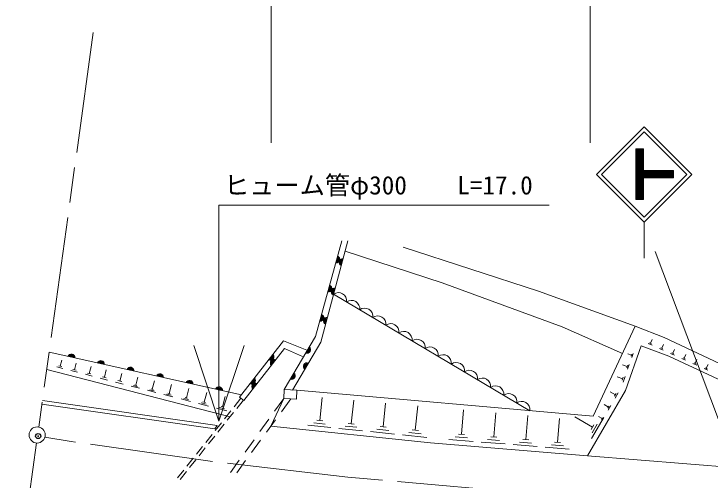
# Model space of a CAD drawing. Units: millimetres, scale not verified. Extents: x 40000 to 680000, y 20000 to 380000.
# Drawn here: x 75952 to 144993, y 294327 to 340530 of the extents above; entities that cross this region are included whole.
import ezdxf
from ezdxf.enums import TextEntityAlignment as Align

# ---------------------------------------------------------------- set-up
doc = ezdxf.new("R2010")
doc.units = ezdxf.units.MM
doc.header["$LTSCALE"] = 1000
doc.header["$PDMODE"] = 32
doc.header["$PDSIZE"] = 500
doc.linetypes.add('CHAIN', pattern=[18.5, 12, -1.5, 3.5, -1.5])
for name, color, linetype, lineweight in [('M-BGD', 7, 'Continuous', 13), ('M-BMK', 2, 'CHAIN', 13), ('M-BMK-SRVR', 3, 'Continuous', 13), ('M-STR-HTXT', 7, 'Continuous', 13), ('M-STR-STRC', 7, 'Continuous', 13)]:
    doc.layers.add(name, color=color, linetype=linetype, lineweight=lineweight)
doc.layers.add('M-OTRS', color=6, linetype='Continuous')
doc.styles.add('ＭＳ ゴシック', font='')
doc.styles.get('ＭＳ ゴシック').set_extended_font_data('MS Gothic')

msp = doc.modelspace()

# ---------------------------------------------------------------- linework, layer by layer
at = {"layer": 'M-BGD'}
for p, q in [((127124, 301199), (107648, 312751)), ((139182, 307843), (138990, 307929)), ((139086, 307886), (139258, 308271)), ((139235, 307704), (138851, 307876)), ((140346, 307207), (139964, 307378)), ((140293, 307345), (140102, 307431)), ((140198, 307388), (140368, 307770)), ((141307, 306891), (141477, 307270)), ((98510, 302768), (79444, 307010)), ((137209, 306709), (136829, 306844)), ((137242, 306804), (137175, 306614)), ((137371, 306865), (137236, 306486)), ((141454, 306711), (141075, 306881)), ((141402, 306848), (141212, 306933)), ((142414, 306395), (142583, 306772)), ((80549, 305614), (80705, 306218)), ((81968, 305258), (82134, 305900)), ((142561, 306216), (142184, 306385)), ((142509, 306352), (142320, 306437)), ((143665, 305722), (143290, 305890)), ((143613, 305858), (143426, 305941)), ((143519, 305900), (143687, 306275)), ((79206, 305283), (97388, 300595)), ((80812, 305385), (80208, 305541)), ((80700, 305575), (80398, 305653)), ((82248, 305015), (81606, 305180)), ((82129, 305217), (81808, 305299)), ((83426, 304892), (83602, 305573)), ((84924, 304517), (85110, 305238)), ((136785, 305583), (136318, 305749)), ((136827, 305700), (136744, 305467)), ((136985, 305775), (136819, 305309)), ((144767, 305229), (144394, 305396)), ((144715, 305364), (144529, 305447)), ((144622, 305405), (144789, 305778)), ((83723, 304635), (83042, 304810)), ((83596, 304849), (83256, 304936)), ((85104, 304470), (84744, 304563)), ((86463, 304131), (86659, 304893)), ((88044, 303735), (88252, 304538)), ((136329, 304371), (135768, 304569)), ((136379, 304511), (136280, 304231)), ((136569, 304602), (136370, 304041)), ((85238, 304244), (84517, 304430)), ((86795, 303842), (86033, 304039)), ((86654, 304082), (86273, 304180)), ((89669, 303327), (89887, 304174)), ((91338, 302909), (91568, 303800)), ((88394, 303430), (87591, 303637)), ((88219, 303582), (87817, 303686)), ((88145, 303709), (87944, 303760)), ((90038, 303006), (89191, 303225)), ((89854, 303167), (89430, 303276)), ((89775, 303300), (89563, 303355)), ((93053, 302479), (93295, 303416)), ((91727, 302571), (90835, 302801)), ((91533, 302740), (91087, 302855)), ((91450, 302880), (91227, 302937)), ((93258, 302301), (92789, 302422)), ((93171, 302448), (92936, 302509)), ((94816, 302037), (95069, 303021)), ((96626, 301583), (96892, 302616)), ((97786, 301574), (98468, 302429)), ((98768, 302210), (98327, 302532)), ((102710, 302411), (101415, 299655)), ((101811, 301162), (102710, 302411)), ((106290, 300226), (106528, 302505)), ((135602, 302781), (135077, 303087)), ((135678, 302912), (135525, 302650)), ((135886, 302967), (135580, 302442)), ((93462, 302123), (92524, 302365)), ((95244, 301664), (94260, 301918)), ((95030, 301850), (94538, 301977)), ((94939, 302005), (94693, 302069)), ((98050, 301424), (98710, 302252)), ((103407, 302378), (102476, 301106)), ((109406, 299912), (109648, 302231)), ((112563, 299594), (112809, 301954)), ((134915, 301552), (134480, 301806)), ((97076, 301192), (96043, 301458)), ((96851, 301387), (96335, 301520)), ((96755, 301550), (96497, 301616)), ((96851, 300402), (97474, 301183)), ((97115, 300252), (97738, 301034)), ((115761, 299272), (116011, 301673)), ((120345, 298864), (120541, 301275)), ((134978, 301661), (134852, 301444)), ((135151, 301707), (134897, 301271)), ((100350, 299134), (101226, 300351)), ((123537, 298599), (123732, 300995)), ((126714, 298336), (126908, 300716)), ((129875, 298075), (130068, 300439)), ((133321, 299574), (131571, 300595)), ((134279, 300414), (133926, 300620)), ((134330, 300502), (134227, 300326)), ((134470, 300539), (134264, 300186)), ((95915, 299229), (96539, 300011)), ((96179, 299079), (96803, 299861)), ((101886, 300298), (101000, 299088)), ((107371, 299538), (105092, 299775)), ((106831, 299882), (105691, 300001)), ((106575, 300197), (106006, 300256)), ((109956, 299562), (108796, 299683)), ((109696, 299882), (109116, 299942)), ((133449, 299793), (133193, 299355)), ((134269, 300194), (133248, 298444)), ((133795, 299884), (133285, 299009)), ((110506, 299212), (108186, 299453)), ((113682, 298881), (111322, 299127)), ((113122, 299238), (111942, 299360)), ((112858, 299563), (112268, 299625)), ((116330, 298909), (115129, 299034)), ((116061, 299241), (115461, 299303)), ((94980, 298056), (95603, 298838)), ((95244, 297907), (95868, 298688)), ((98889, 297105), (99765, 298322)), ((100410, 298281), (99524, 297070)), ((116899, 298547), (114498, 298796)), ((121501, 298162), (119090, 298359)), ((120923, 298513), (119717, 298611)), ((120646, 298839), (120043, 298888)), ((124112, 298251), (122914, 298349)), ((123837, 298575), (123238, 298624)), ((127011, 298312), (126416, 298361)), ((94044, 296884), (94668, 297666)), ((124686, 297903), (122290, 298098)), ((127855, 297644), (125475, 297838)), ((127285, 297990), (126095, 298087)), ((131009, 297387), (128645, 297580)), ((130442, 297731), (129260, 297827)), ((130170, 298051), (129579, 298099)), ((94308, 296734), (94932, 297516)), ((93109, 295711), (93732, 296493)), ((93373, 295562), (93997, 296343)), ((97427, 295077), (98304, 296294)), ((98934, 296263), (98048, 295052)), ((92173, 294539), (92797, 295320)), ((92438, 294389), (93061, 295171))]:
    msp.add_line(p, q, dxfattribs=at)
for points in [[(102752, 303288), (105868, 308572), (108467, 318042)], [(109062, 318043), (106378, 308000), (103577, 303248)], [(136293, 306871), (130325, 309503), (118426, 313866), (108790, 317028)], [(114569, 317414), (127982, 313058), (137558, 309585)], [(104024, 303227), (133391, 300649), (137558, 309585), (140448, 308465), (149812, 304063), (152474, 302751), (153666, 301798), (157778, 295544)], [(98327, 302532), (102693, 308134), (104994, 307211)], [(104577, 306567), (102783, 307361), (98768, 302210)], [(101415, 299655), (117255, 298007), (132832, 296737), (136606, 303211), (138173, 307632), (140887, 306597), (151617, 301615), (153846, 299352), (156379, 295491)], [(78779, 302198), (96119, 299721), (95893, 299414), (78733, 301864)], [(157778, 295544), (156300, 295488), (147616, 295549), (132832, 296737)]]:
    msp.add_lwpolyline(points, dxfattribs=at)
msp.add_lwpolyline([(102710, 302411), (103982, 302350), (104024, 303227), (102752, 303288)], close=True, dxfattribs=at)
for centre, radius, start, end in [((107909, 316214), 354, 263.4485, 65.85368), ((107909, 316214), 283, 265.67254, 63.62964), ((107909, 316214), 212, 269.41886, 59.88331), ((107909, 316214), 142, 277.13059, 52.17158), ((107909, 316214), 100, 287.44826, 41.85392), ((108547, 315906), 354, 83.83807, 246.24325), ((108547, 315906), 283, 86.06211, 244.01921), ((108547, 315906), 212, 89.80844, 240.27289), ((108547, 315906), 142, 97.52017, 232.56116), ((108547, 315906), 100, 107.83783, 222.2435), ((107115, 313321), 354, 263.4485, 65.85368), ((107115, 313321), 283, 265.67254, 63.62964), ((107115, 313321), 212, 269.41886, 59.88331), ((107115, 313321), 142, 277.13059, 52.17158), ((107115, 313321), 100, 287.44826, 41.85392), ((107772, 313007), 354, 83.83807, 246.24325), ((107772, 313007), 283, 86.06211, 244.01921), ((107772, 313007), 212, 89.80844, 240.27289), ((107772, 313007), 142, 97.52017, 232.56116), ((108134, 312091), 820, 352.28393, 126.36787), ((107772, 313007), 100, 107.83783, 222.2435), ((109432, 311321), 820, 352.28393, 126.36787), ((106321, 310428), 354, 263.4485, 65.85368), ((110731, 310551), 820, 352.28393, 126.36787), ((106321, 310428), 283, 265.67254, 63.62964), ((106321, 310428), 212, 269.41886, 59.88331), ((106321, 310428), 142, 277.13059, 52.17158), ((106321, 310428), 100, 287.44826, 41.85392), ((106998, 310109), 354, 83.83807, 246.24325), ((106998, 310109), 283, 86.06211, 244.01921), ((106998, 310109), 212, 89.80844, 240.27289), ((106998, 310109), 142, 97.52017, 232.56116), ((106998, 310109), 100, 107.83783, 222.2435), ((112029, 309781), 820, 352.28393, 126.36787), ((113327, 309011), 820, 352.28393, 126.36787), ((114626, 308240), 820, 352.28393, 126.36787), ((115924, 307470), 820, 352.28393, 126.36787), ((105025, 307249), 354, 248.27225, 50.67743), ((105025, 307249), 283, 250.49629, 48.45339), ((105025, 307249), 212, 254.24261, 44.70706), ((105025, 307249), 142, 261.95434, 36.99533), ((105025, 307249), 100, 272.272, 26.67767), ((117223, 306700), 820, 352.28393, 126.36787), ((81645, 306465), 354, 356.25189, 158.65707), ((81645, 306465), 283, 358.47593, 156.43303), ((81645, 306465), 212, 2.22226, 152.68671), ((81645, 306465), 142, 9.93399, 144.97498), ((81645, 306465), 100, 20.25165, 134.65731), ((101389, 306550), 354, 240.86762, 43.2728), ((101389, 306550), 283, 243.09166, 41.04876), ((101389, 306550), 212, 246.83798, 37.30243), ((101389, 306550), 142, 254.54971, 29.5907), ((101389, 306550), 100, 264.86737, 19.27304), ((118521, 305930), 820, 352.28393, 126.36787), ((84573, 305814), 354, 356.25189, 158.65707), ((84573, 305814), 283, 358.47593, 156.43303), ((84573, 305814), 212, 2.22226, 152.68671), ((84573, 305814), 142, 9.93399, 144.97498), ((84573, 305814), 100, 20.25165, 134.65731), ((101740, 305935), 354, 60.86762, 223.2728), ((101740, 305935), 283, 63.09166, 221.04876), ((101740, 305935), 212, 66.83798, 217.30243), ((101740, 305935), 142, 74.54971, 209.5907), ((101740, 305935), 100, 84.86737, 199.27304), ((105024, 305596), 354, 68.27225, 230.67743), ((105024, 305596), 283, 70.49629, 228.45339), ((119819, 305160), 820, 352.28393, 126.36787), ((87501, 305162), 354, 356.25189, 158.65707), ((87501, 305162), 283, 358.47593, 156.43303), ((87501, 305162), 212, 2.22226, 152.68671), ((87501, 305162), 142, 9.93399, 144.97498), ((87501, 305162), 100, 20.25165, 134.65731), ((105024, 305596), 212, 74.24261, 224.70706), ((105024, 305596), 142, 81.95434, 216.99533), ((105024, 305596), 100, 92.272, 206.67767), ((121118, 304390), 820, 352.28393, 126.36787), ((90430, 304510), 354, 356.25189, 158.65707), ((90430, 304510), 283, 358.47593, 156.43303), ((90430, 304510), 212, 2.22226, 152.68671), ((90430, 304510), 142, 9.93399, 144.97498), ((90430, 304510), 100, 20.25165, 134.65731), ((103501, 304665), 354, 248.27225, 50.67743), ((103501, 304665), 283, 250.49629, 48.45339), ((103501, 304665), 212, 254.24261, 44.70706), ((103501, 304665), 142, 261.95434, 36.99533), ((103501, 304665), 100, 272.272, 26.67767), ((93358, 303859), 354, 356.25189, 158.65707), ((93358, 303859), 283, 358.47593, 156.43303), ((93358, 303859), 212, 2.22226, 152.68671), ((93358, 303859), 142, 9.93399, 144.97498), ((93358, 303859), 100, 20.25165, 134.65731), ((99545, 304183), 354, 240.86762, 43.2728), ((99545, 304183), 283, 243.09166, 41.04876), ((99545, 304183), 212, 246.83798, 37.30243), ((99545, 304183), 142, 254.54971, 29.5907), ((99545, 304183), 100, 264.86737, 19.27304), ((99896, 303569), 354, 60.86762, 223.2728), ((99896, 303569), 283, 63.09166, 221.04876), ((122416, 303619), 820, 352.28393, 126.36787), ((96286, 303207), 354, 356.25189, 158.65707), ((96286, 303207), 283, 358.47593, 156.43303), ((96286, 303207), 212, 2.22226, 152.68671), ((96286, 303207), 142, 9.93399, 144.97498), ((96286, 303207), 100, 20.25165, 134.65731), ((99896, 303569), 212, 66.83798, 217.30243), ((99896, 303569), 142, 74.54971, 209.5907), ((99896, 303569), 100, 84.86737, 199.27304), ((123715, 302849), 820, 352.28393, 126.36787), ((125013, 302079), 820, 352.28393, 126.36787), ((126311, 301309), 820, 352.28393, 126.36787)]:
    msp.add_arc(centre, radius, start, end, dxfattribs=at)
at = {"layer": 'M-BMK'}
for p, q in [((83821, 338687), (78418, 299584)), ((78200, 298003), (70958, 245591))]:
    msp.add_line(p, q, dxfattribs=at)
msp.add_lwpolyline([(177266, 290565), (167173, 290825), (152564, 291413), (138629, 292175), (125944, 293137), (109059, 294600), (95424, 296187), (81639, 298149), (79018, 298564)], dxfattribs=at)
at = {"layer": 'M-BMK-SRVR'}
msp.add_circle((78254, 298801), 800, dxfattribs=at)
at = {"layer": 'M-OTRS'}
msp.add_point((78358, 298689), dxfattribs=at)
at = {"layer": 'M-STR-HTXT'}
for p, q in [((101466, 327741), (101466, 342253)), ((133100, 327741), (133100, 342253)), ((96288, 300157), (96288, 321584)), ((96288, 321584), (129038, 321584)), ((96288, 300157), (93788, 307657)), ((96288, 300157), (98788, 307657))]:
    msp.add_line(p, q, dxfattribs=at)
at = {"layer": 'M-STR-STRC'}
for p, q in [((133723, 324612), (138460, 329350)), ((138460, 329350), (143198, 324612)), ((134218, 324612), (138460, 328855)), ((138460, 328855), (142703, 324612)), ((137628, 322150), (137628, 327150)), ((137628, 327150), (138378, 327150)), ((137628, 327150), (137628, 325118)), ((137628, 326426), (138352, 327150)), ((137628, 326568), (138211, 327150)), ((137628, 326709), (138069, 327150)), ((137628, 326851), (137928, 327150)), ((137628, 326992), (137787, 327150)), ((137628, 327134), (137645, 327150)), ((138378, 326364), (137628, 327114)), ((137628, 326285), (138378, 327035)), ((138378, 326223), (137628, 326973)), ((137628, 326144), (138378, 326894)), ((138378, 326081), (137628, 326831)), ((137628, 326002), (138378, 326752)), ((138378, 325940), (137628, 326690)), ((137628, 325861), (138378, 326611)), ((138378, 326506), (137733, 327150)), ((138378, 326647), (137875, 327150)), ((138378, 326789), (138016, 327150)), ((138378, 326930), (138158, 327150)), ((138378, 327071), (138299, 327150)), ((138378, 325025), (138378, 327150)), ((138378, 325799), (137628, 326549)), ((137628, 325719), (138378, 326469)), ((138378, 325657), (137628, 326407)), ((137628, 325578), (138378, 326328)), ((138378, 325516), (137628, 326266)), ((137628, 325436), (138378, 326186)), ((138378, 325374), (137628, 326124)), ((137628, 325295), (138378, 326045)), ((138378, 325233), (137628, 325983)), ((137628, 325153), (138378, 325903)), ((138378, 325091), (137628, 325841)), ((137628, 325012), (138378, 325762)), ((139053, 324275), (137628, 325700)), ((137628, 324871), (138378, 325621)), ((138911, 324275), (137628, 325559)), ((137628, 324729), (138378, 325479)), ((138770, 324275), (137628, 325417)), ((137628, 324588), (138378, 325338)), ((138629, 324275), (137628, 325276)), ((137628, 324446), (138378, 325196)), ((133723, 324612), (138460, 319875)), ((134218, 324612), (138460, 320370)), ((138487, 324275), (137628, 325134)), ((137628, 324305), (138378, 325055)), ((137628, 323598), (139056, 325025)), ((137628, 323739), (138914, 325025)), ((137628, 323881), (138773, 325025)), ((137628, 324022), (138632, 325025)), ((137628, 324163), (138490, 325025)), ((138378, 324243), (137628, 324993)), ((138378, 324101), (137628, 324851)), ((138378, 323960), (137628, 324710)), ((138378, 323819), (137628, 324569)), ((138378, 325025), (141378, 325025)), ((139194, 324275), (138444, 325025)), ((138447, 324275), (139197, 325025)), ((138460, 320370), (142703, 324612)), ((138460, 319875), (143198, 324612)), ((139336, 324275), (138586, 325025)), ((138589, 324275), (139339, 325025)), ((139477, 324275), (138727, 325025)), ((138730, 324275), (139480, 325025)), ((139618, 324275), (138868, 325025)), ((138872, 324275), (139622, 325025)), ((139760, 324275), (139010, 325025)), ((139013, 324275), (139763, 325025)), ((139901, 324275), (139151, 325025)), ((139154, 324275), (139904, 325025)), ((140043, 324275), (139293, 325025)), ((139296, 324275), (140046, 325025)), ((140184, 324275), (139434, 325025)), ((139437, 324275), (140187, 325025)), ((140326, 324275), (139576, 325025)), ((139579, 324275), (140329, 325025)), ((140467, 324275), (139717, 325025)), ((139720, 324275), (140470, 325025)), ((140608, 324275), (139858, 325025)), ((139862, 324275), (140612, 325025)), ((140750, 324275), (140000, 325025)), ((140003, 324275), (140753, 325025)), ((140891, 324275), (140141, 325025)), ((140144, 324275), (140894, 325025)), ((141033, 324275), (140283, 325025)), ((140286, 324275), (141036, 325025)), ((141174, 324275), (140424, 325025)), ((140427, 324275), (141177, 325025)), ((141316, 324275), (140566, 325025)), ((140569, 324275), (141319, 325025)), ((141378, 324354), (140707, 325025)), ((140710, 324275), (141378, 324943)), ((141378, 324496), (140848, 325025)), ((140855, 324275), (141378, 324799)), ((141378, 324637), (140990, 325025)), ((140996, 324275), (141378, 324657)), ((141378, 324779), (141131, 325025)), ((141138, 324275), (141378, 324516)), ((141378, 324920), (141273, 325025)), ((141378, 324275), (141378, 325025)), ((138378, 323677), (137628, 324427)), ((138378, 323536), (137628, 324286)), ((137628, 323456), (138378, 324206)), ((138378, 323394), (137628, 324144)), ((137628, 323315), (138378, 324065)), ((138378, 323253), (137628, 324003)), ((137628, 323173), (138378, 323923)), ((138378, 323112), (137628, 323861)), ((138378, 324275), (141378, 324275)), ((138378, 322150), (138378, 324275)), ((141279, 324275), (141378, 324374)), ((137628, 323032), (138378, 323782)), ((138378, 322970), (137628, 323720)), ((137628, 322891), (138378, 323641)), ((138378, 322829), (137628, 323579)), ((137628, 322749), (138378, 323499)), ((138378, 322687), (137628, 323437)), ((137628, 322608), (138378, 323358)), ((138378, 322546), (137628, 323296)), ((137628, 322466), (138378, 323216)), ((138378, 322404), (137628, 323154)), ((137628, 322325), (138378, 323075)), ((138378, 322263), (137628, 323013)), ((138349, 322150), (137628, 322872)), ((138208, 322150), (137628, 322730)), ((138066, 322150), (137628, 322589)), ((137925, 322150), (137628, 322447)), ((137630, 322185), (138378, 322933)), ((137737, 322150), (138378, 322792)), ((137878, 322150), (138378, 322651)), ((138020, 322150), (138378, 322509)), ((137784, 322150), (137628, 322306)), ((137628, 322150), (138378, 322150)), ((138161, 322150), (138378, 322368)), ((138302, 322150), (138378, 322226)), ((138460, 319875), (138460, 316319)), ((147616, 295549), (139559, 316986))]:
    msp.add_line(p, q, dxfattribs=at)

# ---------------------------------------------------------------- texts
at = {"layer": 'M-STR-HTXT', "style": 'ＭＳ ゴシック'}
msp.add_text('ヒューム管φ300\u3000\u3000L=17.0', height=1833, dxfattribs=at).set_placement((96788, 322084), align=Align.BOTTOM_LEFT)

doc.saveas('drawing.dxf')
